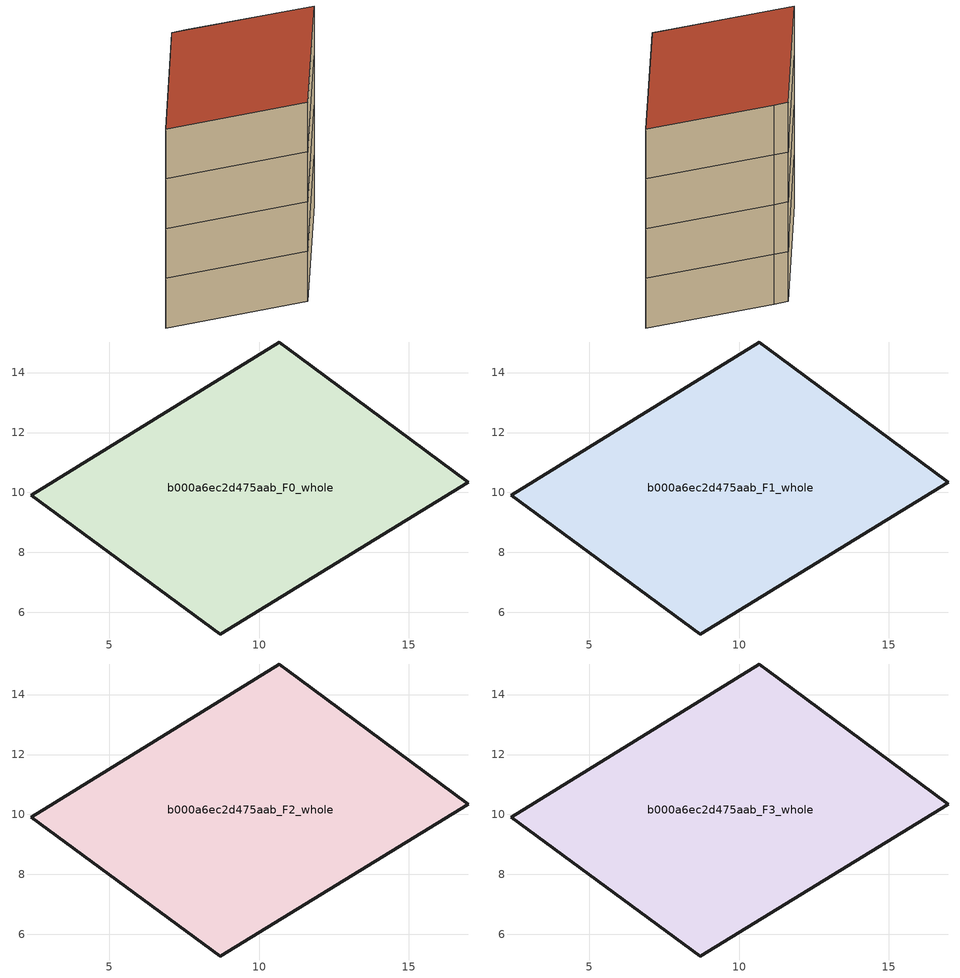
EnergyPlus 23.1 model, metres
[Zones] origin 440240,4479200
b000a6ec2d475aab_F0_whole
 floor ground (EU_floor_Construction): 16.99,10.34 8.71,5.28 2.39,9.91 10.67,15.02 11.31,14.55 z0
 wall outside (EU_wall_Construction): 16.99,10.34 11.31,14.55 10.67,15.02 2.39,9.91 8.71,5.28 16.99,10.34 z0:3
b000a6ec2d475aab_F1_whole
 floor to b000a6ec2d475aab_F0_whole (EU_floor_Construction): 16.99,10.34 8.71,5.28 2.39,9.91 10.67,15.02 11.31,14.55 z3
 wall outside (EU_wall_Construction): 16.99,10.34 11.31,14.55 10.67,15.02 2.39,9.91 8.71,5.28 16.99,10.34 z3:6
b000a6ec2d475aab_F2_whole
 floor to b000a6ec2d475aab_F1_whole (EU_floor_Construction): 16.99,10.34 8.71,5.28 2.39,9.91 10.67,15.02 11.31,14.55 z6
 wall outside (EU_wall_Construction): 16.99,10.34 11.31,14.55 10.67,15.02 2.39,9.91 8.71,5.28 16.99,10.34 z6:9
b000a6ec2d475aab_F3_whole
 floor to b000a6ec2d475aab_F2_whole (EU_floor_Construction): 16.99,10.34 8.71,5.28 2.39,9.91 10.67,15.02 11.31,14.55 z9
 wall outside (EU_wall_Construction): 16.99,10.34 11.31,14.55 10.67,15.02 2.39,9.91 8.71,5.28 16.99,10.34 z9:12
 roof outside (EU_roof_Construction): 16.99,10.34 11.31,14.55 10.67,15.02 2.39,9.91 8.71,5.28 z12
[Building]
EU S2 Campaign: North Axis=0; Terrain=City; Solar Distribution=FullExterior
[Site:Location]
Madrid: Latitude=40.5; Longitude=-3.5; Time Zone=1; Elevation=609
[SizingPeriod:WeatherFileDays]
AnnualSizingPeriod: Begin Month=1; Begin Day of Month=1; End Month=12; End Day of Month=31; Day of Week for Start Day=Monday; Use Weather File Daylight Saving Period=No; Use Weather File Rain and Snow Indicators=No
[MATERIAL]
EU_InternalMass_Material: Roughness=MediumRough; Thickness=0.1; Conductivity=1; Density=1800; Specific Heat=900; Thermal Absorptance=0.9; Solar Absorptance=0.7; Visible Absorptance=0.7
[MATERIAL:NOMASS] Roughness=MediumRough; Thermal Absorptance=0.9; Solar Absorptance=0.7; Visible Absorptance=0.7
Name | Thermal Resistance
EU_wall_NoMass | 1.26313
EU_roof_NoMass | 0.258054
EU_floor_NoMass | 0.563028
[CONSTRUCTION]
EU_wall_Construction: EU_wall_NoMass
EU_roof_Construction: EU_roof_NoMass
EU_floor_Construction: EU_floor_NoMass
EU_InternalMass_Construction: EU_InternalMass_Material
[ZONE] Type=1; Multiplier=1; Ceiling Height=autocalculate; Volume=212.054; Floor Area=autocalculate; Part of Total Floor Area=Yes
b000a6ec2d475aab_F0_whole; b000a6ec2d475aab_F1_whole; b000a6ec2d475aab_F2_whole; b000a6ec2d475aab_F3_whole
[INTERNALMASS] Construction=EU_InternalMass_Construction; Surface Area=70.6845
Name | Zone or ZoneList
b000a6ec2d475aab_F0_whole_EU_InternalMass | b000a6ec2d475aab_F0_whole
b000a6ec2d475aab_F1_whole_EU_InternalMass | b000a6ec2d475aab_F1_whole
b000a6ec2d475aab_F2_whole_EU_InternalMass | b000a6ec2d475aab_F2_whole
b000a6ec2d475aab_F3_whole_EU_InternalMass | b000a6ec2d475aab_F3_whole
[OTHEREQUIPMENT] Fuel Type=Electricity; Design Level Calculation Method=Watts/Area; Power per Zone Floor Area=1; Fraction Latent=0; Fraction Radiant=0; Fraction Lost=0; Carbon Dioxide Generation Rate=0; EndUse Subcategory=EU_Step8_InternalGains
Name | Zone or ZoneList or Space or SpaceList | Schedule
EU_Step8_InternalGain_b000a6ec2d475aab_F0_whole_f000 | b000a6ec2d475aab_F0_whole | EU_Step8_GainSchedule_b000a6ec2d475aab_F0_whole_f000
EU_Step8_InternalGain_b000a6ec2d475aab_F1_whole_f000 | b000a6ec2d475aab_F1_whole | EU_Step8_GainSchedule_b000a6ec2d475aab_F1_whole_f000
EU_Step8_InternalGain_b000a6ec2d475aab_F2_whole_f000 | b000a6ec2d475aab_F2_whole | EU_Step8_GainSchedule_b000a6ec2d475aab_F2_whole_f000
EU_Step8_InternalGain_b000a6ec2d475aab_F3_whole_f000 | b000a6ec2d475aab_F3_whole | EU_Step8_GainSchedule_b000a6ec2d475aab_F3_whole_f000
[ZONEVENTILATION:DESIGNFLOWRATE] Schedule=EU_AlwaysOn; Design Flow Rate Calculation Method=AirChanges/Hour; Air Changes per Hour=0.717621; Ventilation Type=Natural; Fan Pressure Rise=0; Fan Total Efficiency=1; Constant Term Coefficient=1; Temperature Term Coefficient=0; Velocity Term Coefficient=0; Velocity Squared Term Coefficient=0; Minimum Indoor Temperature=-100; Maximum Indoor Temperature=100; Delta Temperature=-100; Minimum Outdoor Temperature=-100; Maximum Outdoor Temperature=100; Maximum Wind Speed=40
Name | Zone or ZoneList or Space or SpaceList
EU_ConstantAir_b000a6ec2d475aab_F0_whole | b000a6ec2d475aab_F0_whole
EU_ConstantAir_b000a6ec2d475aab_F1_whole | b000a6ec2d475aab_F1_whole
EU_ConstantAir_b000a6ec2d475aab_F2_whole | b000a6ec2d475aab_F2_whole
EU_ConstantAir_b000a6ec2d475aab_F3_whole | b000a6ec2d475aab_F3_whole
[HVACTEMPLATE:THERMOSTAT] Constant Heating Setpoint=20; Constant Cooling Setpoint=50
EU_HeatOnly_b000a6ec2d475aab_F0_whole; EU_HeatOnly_b000a6ec2d475aab_F1_whole; EU_HeatOnly_b000a6ec2d475aab_F2_whole; EU_HeatOnly_b000a6ec2d475aab_F3_whole
[HVACTEMPLATE:ZONE:IDEALLOADSAIRSYSTEM] System Availability Schedule=EU_AlwaysOn; Maximum Heating Supply Air Temperature=50; Minimum Cooling Supply Air Temperature=13; Maximum Heating Supply Air Humidity Ratio=0.0156; Minimum Cooling Supply Air Humidity Ratio=0.0077; Heating Limit=NoLimit; Cooling Limit=NoLimit; Heating Availability Schedule=EU_AlwaysOn; Cooling Availability Schedule=EU_CoolingOff; Dehumidification Control Type=ConstantSensibleHeatRatio; Cooling Sensible Heat Ratio=0.7; Dehumidification Setpoint=60; Humidification Control Type=None; Humidification Setpoint=30; Outdoor Air Method=None; Outdoor Air Flow Rate per Person=0.00944; Outdoor Air Flow Rate per Zone Floor Area=0; Outdoor Air Flow Rate per Zone=0; Demand Controlled Ventilation Type=None; Outdoor Air Economizer Type=NoEconomizer; Heat Recovery Type=None; Sensible Heat Recovery Effectiveness=0.7; Latent Heat Recovery Effectiveness=0.65
Name | Template Thermostat
b000a6ec2d475aab_F0_whole | EU_HeatOnly_b000a6ec2d475aab_F0_whole
b000a6ec2d475aab_F1_whole | EU_HeatOnly_b000a6ec2d475aab_F1_whole
b000a6ec2d475aab_F2_whole | EU_HeatOnly_b000a6ec2d475aab_F2_whole
b000a6ec2d475aab_F3_whole | EU_HeatOnly_b000a6ec2d475aab_F3_whole
[SIZING:ZONE] Zone Cooling Design Supply Air Temperature Input Method=SupplyAirTemperature; Zone Cooling Design Supply Air Temperature=13; Zone Heating Design Supply Air Temperature Input Method=SupplyAirTemperature; Zone Heating Design Supply Air Temperature=50; Zone Cooling Design Supply Air Humidity Ratio=0.008; Zone Heating Design Supply Air Humidity Ratio=0.008; Cooling Design Air Flow Method=DesignDay; Cooling Design Air Flow Rate=0; Cooling Minimum Air Flow per Zone Floor Area=0.000762; Cooling Minimum Air Flow=0; Cooling Minimum Air Flow Fraction=0.2; Heating Design Air Flow Method=DesignDay; Heating Design Air Flow Rate=0; Heating Maximum Air Flow per Zone Floor Area=0.002032; Heating Maximum Air Flow=0.141576; Heating Maximum Air Flow Fraction=0.3; Account for Dedicated Outdoor Air System=No; Dedicated Outdoor Air System Control Strategy=NeutralSupplyAir; Dedicated Outdoor Air Low Setpoint Temperature for Design=autosize; Dedicated Outdoor Air High Setpoint Temperature for Design=autosize; Zone Load Sizing Method=Sensible Load Only No Latent Load; Zone Latent Cooling Design Supply Air Humidity Ratio Input Method=HumidityRatioDifference; Zone Cooling Design Supply Air Humidity Ratio Difference=0.005; Zone Latent Heating Design Supply Air Humidity Ratio Input Method=HumidityRatioDifference; Zone Humidification Design Supply Air Humidity Ratio Difference=0.005
b000a6ec2d475aab_F0_whole; b000a6ec2d475aab_F1_whole; b000a6ec2d475aab_F2_whole; b000a6ec2d475aab_F3_whole
[SCHEDULE:CONSTANT]
Name | Hourly Value
EU_AlwaysOn | 1
EU_CoolingOff | 0
[SCHEDULE:FILE] Column Number=1; Rows to Skip at Top=0; Number of Hours of Data=8760; Column Separator=Comma; Interpolate to Timestep=No; Minutes per Item=60; Adjust Schedule for Daylight Savings=Yes
Name | File
EU_Step8_GainSchedule_b000a6ec2d475aab_F0_whole_f000 | C:\Users\o_iseri\Desktop\OpenUBEM\openubem\outputs\eu_evidence\EU-11\ES-MAD-BERRUGUETE\idfs\b000a6ec2d475aab\b000a6ec2d475aab_F0_whole_f000_gain.csv
EU_Step8_GainSchedule_b000a6ec2d475aab_F1_whole_f000 | C:\Users\o_iseri\Desktop\OpenUBEM\openubem\outputs\eu_evidence\EU-11\ES-MAD-BERRUGUETE\idfs\b000a6ec2d475aab\b000a6ec2d475aab_F1_whole_f000_gain.csv
EU_Step8_GainSchedule_b000a6ec2d475aab_F2_whole_f000 | C:\Users\o_iseri\Desktop\OpenUBEM\openubem\outputs\eu_evidence\EU-11\ES-MAD-BERRUGUETE\idfs\b000a6ec2d475aab\b000a6ec2d475aab_F2_whole_f000_gain.csv
EU_Step8_GainSchedule_b000a6ec2d475aab_F3_whole_f000 | C:\Users\o_iseri\Desktop\OpenUBEM\openubem\outputs\eu_evidence\EU-11\ES-MAD-BERRUGUETE\idfs\b000a6ec2d475aab\b000a6ec2d475aab_F3_whole_f000_gain.csv
